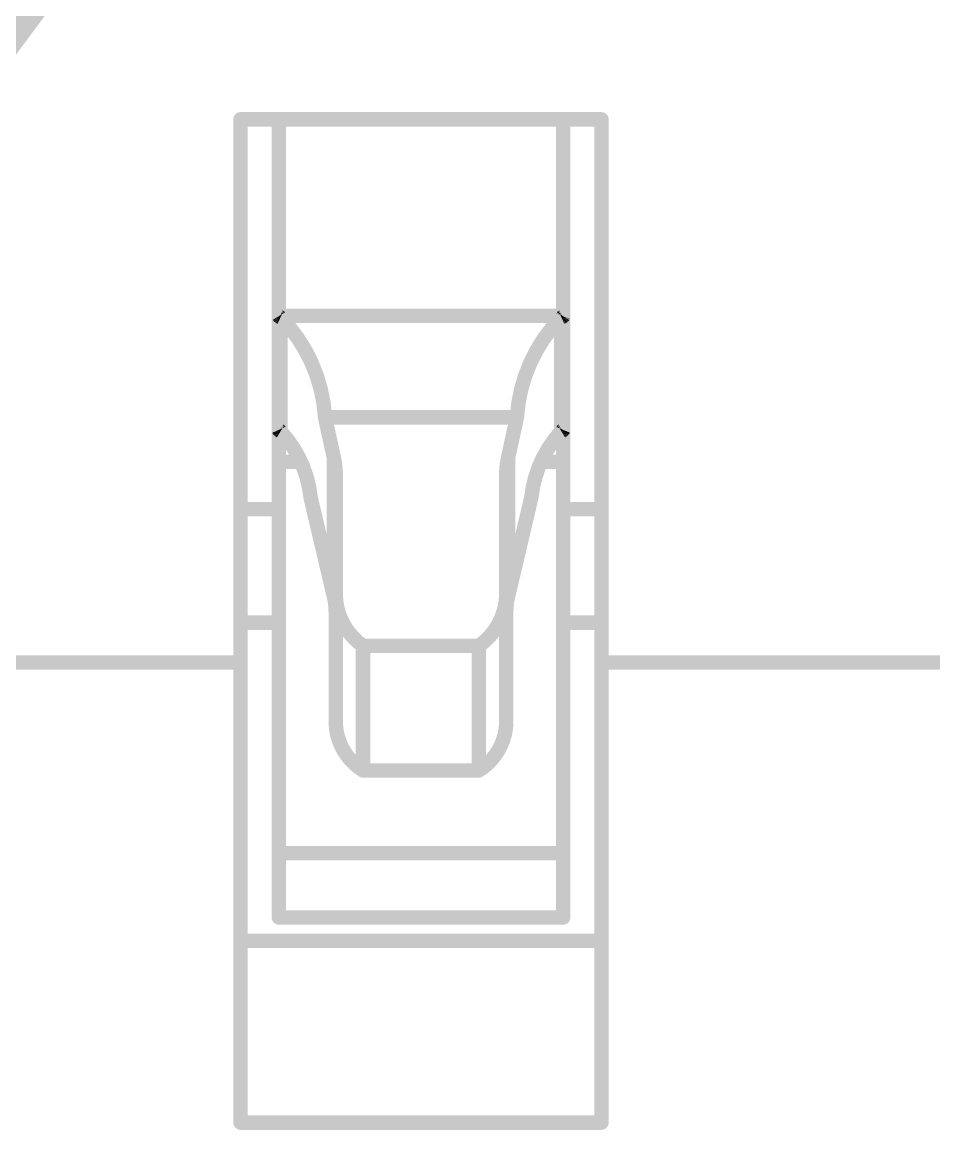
# Model space of a CAD drawing. Header units: inches. Extents: x -6 to 5433, y -4 to 5447.
# Drawn here: x 22.834 to 23.636, y 26.509 to 27.484 of the extents above; entities that cross this region are included whole.
import ezdxf

# ---------------------------------------------------------------- set-up
doc = ezdxf.new("R2010")
doc.units = ezdxf.units.IN
doc.layers.add('Bottom Layer', color=5, linetype='Continuous')
doc.layers.add('Mechanical 4', color=56, linetype='Continuous')

msp = doc.modelspace()

# ---------------------------------------------------------------- linework, layer by layer
at = {"layer": 'Bottom Layer'}
msp.add_lwpolyline([(22.86258, 27.97254, 0.2794, 0.2794, -1), (21.41478, 27.97254, 0.2794, 0.2794, 0)], format="xyseb", dxfattribs=at)
at = {"layer": 'Mechanical 4'}
for points in [[(23.02615, 27.39795, 0.0127, 0.0127, 0), (23.34365, 27.39795, 0.0127, 0.0127, 0)], [(23.02615, 26.51495, 0.0127, 0.0127, 0), (23.02615, 27.39795, 0.0127, 0.0127, 0)], [(23.05991, 26.69548, 0.0127, 0.0127, 0), (23.05991, 27.39795, 0.0127, 0.0127, 0)], [(23.30991, 26.69548, 0.0127, 0.0127, 0), (23.30991, 27.39795, 0.0127, 0.0127, 0)], [(23.34365, 26.51495, 0.0127, 0.0127, 0), (23.34365, 27.39795, 0.0127, 0.0127, 0)], [(23.06, 27.22461, 0.0127, 0.0127, -0.032605), (23.0599, 27.22475, 0.0127, 0.0127, 0)], [(23.05991, 27.22495, 0.0127, 0.0127, 0), (23.30991, 27.22495, 0.0127, 0.0127, 0)], [(23.06007, 27.22454, 0.0127, 0.0127, -0.028288), (23.06, 27.22461, 0.0127, 0.0127, 0)], [(23.06016, 27.22446, 0.0127, 0.0127, -0.026751), (23.06007, 27.22454, 0.0127, 0.0127, 0)], [(23.06029, 27.22437, 0.0127, 0.0127, -0.021994), (23.06016, 27.22446, 0.0127, 0.0127, 0)], [(23.06046, 27.22428, 0.0127, 0.0127, -0.016687), (23.06029, 27.22437, 0.0127, 0.0127, 0)], [(23.06066, 27.22417, 0.0127, 0.0127, -0.009376), (23.06045, 27.22428, 0.0127, 0.0127, 0)], [(23.0609, 27.22406, 0.0127, 0.0127, -0.005205), (23.06066, 27.22417, 0.0127, 0.0127, 0)], [(23.0609, 27.22406, 0.0127, 0.0127, 0), (23.06116, 27.22394, 0.0127, 0.0127, 0)], [(23.06116, 27.22394, 0.0127, 0.0127, 0), (23.06142, 27.22382, 0.0127, 0.0127, 0)], [(23.06142, 27.12344, 0.0127, 0.0127, 0), (23.06142, 27.22382, 0.0127, 0.0127, 0)], [(23.06142, 27.22382, 0.0127, 0.0127, -0.179894), (23.10053, 27.13571, 0.0127, 0.0127, 0)], [(23.26928, 27.13571, 0.0127, 0.0127, -0.179894), (23.30839, 27.22382, 0.0127, 0.0127, 0)], [(23.30839, 27.22382, 0.0127, 0.0127, 0), (23.3089, 27.22405, 0.0127, 0.0127, 0)], [(23.30839, 27.12344, 0.0127, 0.0127, 0), (23.30839, 27.22382, 0.0127, 0.0127, 0)], [(23.3089, 27.22405, 0.0127, 0.0127, 0), (23.30913, 27.22416, 0.0127, 0.0127, 0)], [(23.30934, 27.22427, 0.0127, 0.0127, -0.00707), (23.30913, 27.22416, 0.0127, 0.0127, 0)], [(23.30952, 27.22437, 0.0127, 0.0127, -0.012209), (23.30934, 27.22427, 0.0127, 0.0127, 0)], [(23.30966, 27.22446, 0.0127, 0.0127, -0.02262), (23.30952, 27.22437, 0.0127, 0.0127, 0)], [(23.30976, 27.22454, 0.0127, 0.0127, -0.031881), (23.30966, 27.22446, 0.0127, 0.0127, 0)], [(23.30982, 27.22461, 0.0127, 0.0127, -0.037446), (23.30976, 27.22454, 0.0127, 0.0127, 0)], [(23.30987, 27.22468, 0.0127, 0.0127, -0.032689), (23.30982, 27.22461, 0.0127, 0.0127, 0)], [(23.3099, 27.22475, 0.0127, 0.0127, -0.013234), (23.30987, 27.22468, 0.0127, 0.0127, 0)], [(23.10053, 27.13571, 0.0127, 0.0127, 0), (23.26928, 27.13571, 0.0127, 0.0127, 0)], [(23.10053, 27.13571, 0.0127, 0.0127, 0), (23.10839, 27.09962, 0.0127, 0.0127, 0)], [(23.26142, 27.09962, 0.0127, 0.0127, 0), (23.26928, 27.13571, 0.0127, 0.0127, 0)], [(23.06, 27.12449, 0.0127, 0.0127, -0.028597), (23.0599, 27.12468, 0.0127, 0.0127, 0)], [(23.06016, 27.1243, 0.0127, 0.0127, -0.054321), (23.06, 27.1245, 0.0127, 0.0127, 0)], [(23.06029, 27.12418, 0.0127, 0.0127, -0.023386), (23.06016, 27.12429, 0.0127, 0.0127, 0)], [(23.06045, 27.12405, 0.0127, 0.0127, -0.018562), (23.06029, 27.12418, 0.0127, 0.0127, 0)], [(23.06066, 27.12391, 0.0127, 0.0127, -0.010737), (23.06045, 27.12405, 0.0127, 0.0127, 0)], [(23.0609, 27.12376, 0.0127, 0.0127, -0.006055), (23.06066, 27.12391, 0.0127, 0.0127, 0)], [(23.0609, 27.12376, 0.0127, 0.0127, 0), (23.06116, 27.1236, 0.0127, 0.0127, 0)], [(23.06116, 27.1236, 0.0127, 0.0127, 0), (23.06142, 27.12344, 0.0127, 0.0127, 0)], [(23.06142, 27.12344, 0.0127, 0.0127, -0.162591), (23.08787, 27.06494, 0.0127, 0.0127, 0)], [(23.28194, 27.06494, 0.0127, 0.0127, -0.162591), (23.30839, 27.12344, 0.0127, 0.0127, 0)], [(23.30839, 27.12344, 0.0127, 0.0127, 0), (23.3089, 27.12375, 0.0127, 0.0127, 0)], [(23.30913, 27.1239, 0.0127, 0.0127, -0.004821), (23.3089, 27.12375, 0.0127, 0.0127, 0)], [(23.30934, 27.12405, 0.0127, 0.0127, -0.00812), (23.30913, 27.1239, 0.0127, 0.0127, 0)], [(23.30952, 27.12418, 0.0127, 0.0127, -0.013729), (23.30934, 27.12405, 0.0127, 0.0127, 0)], [(23.30966, 27.1243, 0.0127, 0.0127, -0.024462), (23.30952, 27.12418, 0.0127, 0.0127, 0)], [(23.30976, 27.12441, 0.0127, 0.0127, -0.032319), (23.30966, 27.1243, 0.0127, 0.0127, 0)], [(23.30982, 27.1245, 0.0127, 0.0127, -0.035041), (23.30976, 27.12441, 0.0127, 0.0127, 0)], [(23.30987, 27.12459, 0.0127, 0.0127, -0.028404), (23.30982, 27.1245, 0.0127, 0.0127, 0)], [(23.30991, 27.12468, 0.0127, 0.0127, -0.011022), (23.30987, 27.12459, 0.0127, 0.0127, 0)], [(23.05991, 27.09661, 0.0127, 0.0127, 0), (23.07857, 27.09661, 0.0127, 0.0127, 0)], [(23.10839, 26.97766, 0.0127, 0.0127, 0), (23.10839, 27.09962, 0.0127, 0.0127, 0)], [(23.10839, 27.09962, 0.0127, 0.0127, -0.053658), (23.10991, 27.08554, 0.0127, 0.0127, 0)], [(23.25991, 27.08554, 0.0127, 0.0127, -0.053658), (23.26142, 27.09962, 0.0127, 0.0127, 0)], [(23.26142, 26.97766, 0.0127, 0.0127, 0), (23.26142, 27.09962, 0.0127, 0.0127, 0)], [(23.29124, 27.09661, 0.0127, 0.0127, 0), (23.30991, 27.09661, 0.0127, 0.0127, 0)], [(23.10991, 26.86619, 0.0127, 0.0127, 0), (23.10991, 27.08554, 0.0127, 0.0127, 0)], [(23.25991, 26.86619, 0.0127, 0.0127, 0), (23.25991, 27.08554, 0.0127, 0.0127, 0)], [(23.08786, 27.06495, 0.0127, 0.0127, 0), (23.10839, 26.97766, 0.0127, 0.0127, 0)], [(23.26142, 26.97766, 0.0127, 0.0127, 0), (23.28194, 27.06495, 0.0127, 0.0127, 0)], [(23.02615, 27.05494, 0.0127, 0.0127, 0), (23.05991, 27.05494, 0.0127, 0.0127, 0)], [(23.30991, 27.05494, 0.0127, 0.0127, 0), (23.34365, 27.05494, 0.0127, 0.0127, 0)], [(23.10839, 26.97766, 0.0127, 0.0127, -0.057864), (23.10991, 26.96463, 0.0127, 0.0127, 0)], [(23.13391, 26.93461, 0.0127, 0.0127, -0.23748), (23.10991, 26.97918, 0.0127, 0.0127, 0)], [(23.25991, 26.97918, 0.0127, 0.0127, -0.23748), (23.2359, 26.93461, 0.0127, 0.0127, 0)], [(23.25991, 26.96463, 0.0127, 0.0127, -0.057864), (23.26142, 26.97766, 0.0127, 0.0127, 0)], [(23.02615, 26.95494, 0.0127, 0.0127, 0), (23.05991, 26.95494, 0.0127, 0.0127, 0)], [(23.30991, 26.95494, 0.0127, 0.0127, 0), (23.34365, 26.95494, 0.0127, 0.0127, 0)], [(23.13392, 26.93461, 0.0127, 0.0127, 0), (23.23589, 26.93461, 0.0127, 0.0127, 0)], [(23.13392, 26.82495, 0.0127, 0.0127, 0), (23.13392, 26.93461, 0.0127, 0.0127, 0)], [(23.23589, 26.82495, 0.0127, 0.0127, 0), (23.23589, 26.93461, 0.0127, 0.0127, 0)], [(22.70865, 26.91995, 0.0127, 0.0127, 0), (23.02615, 26.91995, 0.0127, 0.0127, 0)], [(23.34365, 26.91995, 0.0127, 0.0127, 0), (23.66115, 26.91995, 0.0127, 0.0127, 0)], [(23.13391, 26.82495, 0.0127, 0.0127, -0.247377), (23.10991, 26.8662, 0.0127, 0.0127, 0)], [(23.25991, 26.8662, 0.0127, 0.0127, -0.247377), (23.2359, 26.82495, 0.0127, 0.0127, 0)], [(23.13392, 26.82495, 0.0127, 0.0127, 0), (23.23589, 26.82495, 0.0127, 0.0127, 0)], [(23.05991, 26.75215, 0.0127, 0.0127, 0), (23.30991, 26.75215, 0.0127, 0.0127, 0)], [(23.05991, 26.69548, 0.0127, 0.0127, 0), (23.30991, 26.69548, 0.0127, 0.0127, 0)], [(23.02615, 26.67495, 0.0127, 0.0127, 0), (23.34365, 26.67495, 0.0127, 0.0127, 0)], [(23.02615, 26.51495, 0.0127, 0.0127, 0), (23.34365, 26.51495, 0.0127, 0.0127, 0)]]:
    msp.add_lwpolyline(points, format="xyseb", dxfattribs=at)
for points in [[(23.02298, 27.39795, 0.00635, 0.00635, 1), (23.02933, 27.39795, 0.00635, 0.00635, 1)], [(23.02298, 27.39795, 0.00635, 0.00635, 1), (23.02933, 27.39795, 0.00635, 0.00635, 1)], [(23.05673, 27.39795, 0.00635, 0.00635, 1), (23.06308, 27.39795, 0.00635, 0.00635, 1)], [(23.30673, 27.39795, 0.00635, 0.00635, 1), (23.31308, 27.39795, 0.00635, 0.00635, 1)], [(23.34048, 27.39795, 0.00635, 0.00635, 1), (23.34683, 27.39795, 0.00635, 0.00635, 1)], [(23.34048, 27.39795, 0.00635, 0.00635, 1), (23.34683, 27.39795, 0.00635, 0.00635, 1)], [(23.05673, 27.22475, 0.00635, 0.00635, 1), (23.06308, 27.22475, 0.00635, 0.00635, 1)], [(23.05673, 27.22495, 0.00635, 0.00635, 1), (23.06308, 27.22495, 0.00635, 0.00635, 1)], [(23.05682, 27.22461, 0.00635, 0.00635, 1), (23.06317, 27.22461, 0.00635, 0.00635, 1)], [(23.05683, 27.22461, 0.00635, 0.00635, 1), (23.06318, 27.22461, 0.00635, 0.00635, 1)], [(23.0569, 27.22454, 0.00635, 0.00635, 1), (23.06325, 27.22454, 0.00635, 0.00635, 1)], [(23.0569, 27.22454, 0.00635, 0.00635, 1), (23.06325, 27.22454, 0.00635, 0.00635, 1)], [(23.05699, 27.22446, 0.00635, 0.00635, 1), (23.06334, 27.22446, 0.00635, 0.00635, 1)], [(23.05699, 27.22446, 0.00635, 0.00635, 1), (23.06334, 27.22446, 0.00635, 0.00635, 1)], [(23.05711, 27.22437, 0.00635, 0.00635, 1), (23.06346, 27.22437, 0.00635, 0.00635, 1)], [(23.05711, 27.22437, 0.00635, 0.00635, 1), (23.06346, 27.22437, 0.00635, 0.00635, 1)], [(23.05728, 27.22428, 0.00635, 0.00635, 1), (23.06363, 27.22428, 0.00635, 0.00635, 1)], [(23.05728, 27.22428, 0.00635, 0.00635, 1), (23.06363, 27.22428, 0.00635, 0.00635, 1)], [(23.05748, 27.22417, 0.00635, 0.00635, 1), (23.06384, 27.22417, 0.00635, 0.00635, 1)], [(23.05748, 27.22417, 0.00635, 0.00635, 1), (23.06384, 27.22417, 0.00635, 0.00635, 1)], [(23.05772, 27.22406, 0.00635, 0.00635, 1), (23.06407, 27.22406, 0.00635, 0.00635, 1)], [(23.05772, 27.22406, 0.00635, 0.00635, 1), (23.06407, 27.22406, 0.00635, 0.00635, 1)], [(23.05798, 27.22394, 0.00635, 0.00635, 1), (23.06433, 27.22394, 0.00635, 0.00635, 1)], [(23.05798, 27.22394, 0.00635, 0.00635, 1), (23.06433, 27.22394, 0.00635, 0.00635, 1)], [(23.05825, 27.22382, 0.00635, 0.00635, 1), (23.0646, 27.22382, 0.00635, 0.00635, 1)], [(23.05825, 27.22382, 0.00635, 0.00635, 1), (23.0646, 27.22382, 0.00635, 0.00635, 1)], [(23.05825, 27.22382, 0.00635, 0.00635, 1), (23.0646, 27.22382, 0.00635, 0.00635, 1)], [(23.30521, 27.22382, 0.00635, 0.00635, 1), (23.31156, 27.22382, 0.00635, 0.00635, 1)], [(23.30521, 27.22382, 0.00635, 0.00635, 1), (23.31156, 27.22382, 0.00635, 0.00635, 1)], [(23.30521, 27.22382, 0.00635, 0.00635, 1), (23.31156, 27.22382, 0.00635, 0.00635, 1)], [(23.30572, 27.22405, 0.00635, 0.00635, 1), (23.31207, 27.22405, 0.00635, 0.00635, 1)], [(23.30572, 27.22405, 0.00635, 0.00635, 1), (23.31207, 27.22405, 0.00635, 0.00635, 1)], [(23.30596, 27.22416, 0.00635, 0.00635, 1), (23.31231, 27.22416, 0.00635, 0.00635, 1)], [(23.30596, 27.22416, 0.00635, 0.00635, 1), (23.31231, 27.22416, 0.00635, 0.00635, 1)], [(23.30617, 27.22427, 0.00635, 0.00635, 1), (23.31252, 27.22427, 0.00635, 0.00635, 1)], [(23.30617, 27.22427, 0.00635, 0.00635, 1), (23.31252, 27.22427, 0.00635, 0.00635, 1)], [(23.30635, 27.22437, 0.00635, 0.00635, 1), (23.3127, 27.22437, 0.00635, 0.00635, 1)], [(23.30634, 27.22437, 0.00635, 0.00635, 1), (23.31269, 27.22437, 0.00635, 0.00635, 1)], [(23.30648, 27.22446, 0.00635, 0.00635, 1), (23.31283, 27.22446, 0.00635, 0.00635, 1)], [(23.30649, 27.22446, 0.00635, 0.00635, 1), (23.31284, 27.22446, 0.00635, 0.00635, 1)], [(23.30658, 27.22454, 0.00635, 0.00635, 1), (23.31293, 27.22454, 0.00635, 0.00635, 1)], [(23.30658, 27.22454, 0.00635, 0.00635, 1), (23.31293, 27.22454, 0.00635, 0.00635, 1)], [(23.30665, 27.22461, 0.00635, 0.00635, 1), (23.313, 27.22461, 0.00635, 0.00635, 1)], [(23.30665, 27.22461, 0.00635, 0.00635, 1), (23.313, 27.22461, 0.00635, 0.00635, 1)], [(23.30669, 27.22468, 0.00635, 0.00635, 1), (23.31304, 27.22468, 0.00635, 0.00635, 1)], [(23.30669, 27.22468, 0.00635, 0.00635, 1), (23.31304, 27.22468, 0.00635, 0.00635, 1)], [(23.30673, 27.22475, 0.00635, 0.00635, 1), (23.31308, 27.22475, 0.00635, 0.00635, 1)], [(23.30673, 27.22495, 0.00635, 0.00635, 1), (23.31308, 27.22495, 0.00635, 0.00635, 1)], [(23.09736, 27.13571, 0.00635, 0.00635, 1), (23.10371, 27.13571, 0.00635, 0.00635, 1)], [(23.09736, 27.13571, 0.00635, 0.00635, 1), (23.10371, 27.13571, 0.00635, 0.00635, 1)], [(23.09736, 27.13571, 0.00635, 0.00635, 1), (23.10371, 27.13571, 0.00635, 0.00635, 1)], [(23.2661, 27.13571, 0.00635, 0.00635, 1), (23.27245, 27.13571, 0.00635, 0.00635, 1)], [(23.2661, 27.13571, 0.00635, 0.00635, 1), (23.27245, 27.13571, 0.00635, 0.00635, 1)], [(23.2661, 27.13571, 0.00635, 0.00635, 1), (23.27245, 27.13571, 0.00635, 0.00635, 1)], [(23.05673, 27.12468, 0.00635, 0.00635, 1), (23.06308, 27.12468, 0.00635, 0.00635, 1)], [(23.05683, 27.1245, 0.00635, 0.00635, 1), (23.06318, 27.1245, 0.00635, 0.00635, 1)], [(23.05683, 27.12449, 0.00635, 0.00635, 1), (23.06318, 27.12449, 0.00635, 0.00635, 1)], [(23.05699, 27.1243, 0.00635, 0.00635, 1), (23.06334, 27.1243, 0.00635, 0.00635, 1)], [(23.05699, 27.12429, 0.00635, 0.00635, 1), (23.06334, 27.12429, 0.00635, 0.00635, 1)], [(23.05711, 27.12418, 0.00635, 0.00635, 1), (23.06346, 27.12418, 0.00635, 0.00635, 1)], [(23.05711, 27.12418, 0.00635, 0.00635, 1), (23.06346, 27.12418, 0.00635, 0.00635, 1)], [(23.05728, 27.12405, 0.00635, 0.00635, 1), (23.06363, 27.12405, 0.00635, 0.00635, 1)], [(23.05728, 27.12405, 0.00635, 0.00635, 1), (23.06363, 27.12405, 0.00635, 0.00635, 1)], [(23.05748, 27.12391, 0.00635, 0.00635, 1), (23.06384, 27.12391, 0.00635, 0.00635, 1)], [(23.05749, 27.12391, 0.00635, 0.00635, 1), (23.06384, 27.12391, 0.00635, 0.00635, 1)], [(23.05772, 27.12376, 0.00635, 0.00635, 1), (23.06407, 27.12376, 0.00635, 0.00635, 1)], [(23.05772, 27.12376, 0.00635, 0.00635, 1), (23.06407, 27.12376, 0.00635, 0.00635, 1)], [(23.05798, 27.1236, 0.00635, 0.00635, 1), (23.06433, 27.1236, 0.00635, 0.00635, 1)], [(23.05798, 27.1236, 0.00635, 0.00635, 1), (23.06433, 27.1236, 0.00635, 0.00635, 1)], [(23.05825, 27.12344, 0.00635, 0.00635, 1), (23.0646, 27.12344, 0.00635, 0.00635, 1)], [(23.05825, 27.12344, 0.00635, 0.00635, 1), (23.0646, 27.12344, 0.00635, 0.00635, 1)], [(23.05825, 27.12344, 0.00635, 0.00635, 1), (23.0646, 27.12344, 0.00635, 0.00635, 1)], [(23.30521, 27.12344, 0.00635, 0.00635, 1), (23.31156, 27.12344, 0.00635, 0.00635, 1)], [(23.30521, 27.12344, 0.00635, 0.00635, 1), (23.31156, 27.12344, 0.00635, 0.00635, 1)], [(23.30521, 27.12344, 0.00635, 0.00635, 1), (23.31156, 27.12344, 0.00635, 0.00635, 1)], [(23.30572, 27.12375, 0.00635, 0.00635, 1), (23.31207, 27.12375, 0.00635, 0.00635, 1)], [(23.30572, 27.12375, 0.00635, 0.00635, 1), (23.31207, 27.12375, 0.00635, 0.00635, 1)], [(23.30596, 27.1239, 0.00635, 0.00635, 1), (23.31231, 27.1239, 0.00635, 0.00635, 1)], [(23.30596, 27.1239, 0.00635, 0.00635, 1), (23.31231, 27.1239, 0.00635, 0.00635, 1)], [(23.30617, 27.12405, 0.00635, 0.00635, 1), (23.31252, 27.12405, 0.00635, 0.00635, 1)], [(23.30617, 27.12405, 0.00635, 0.00635, 1), (23.31252, 27.12405, 0.00635, 0.00635, 1)], [(23.30635, 27.12418, 0.00635, 0.00635, 1), (23.3127, 27.12418, 0.00635, 0.00635, 1)], [(23.30634, 27.12418, 0.00635, 0.00635, 1), (23.31269, 27.12418, 0.00635, 0.00635, 1)], [(23.30648, 27.1243, 0.00635, 0.00635, 1), (23.31283, 27.1243, 0.00635, 0.00635, 1)], [(23.30648, 27.1243, 0.00635, 0.00635, 1), (23.31283, 27.1243, 0.00635, 0.00635, 1)], [(23.30658, 27.12441, 0.00635, 0.00635, 1), (23.31293, 27.12441, 0.00635, 0.00635, 1)], [(23.30658, 27.12441, 0.00635, 0.00635, 1), (23.31293, 27.12441, 0.00635, 0.00635, 1)], [(23.30665, 27.1245, 0.00635, 0.00635, 1), (23.313, 27.1245, 0.00635, 0.00635, 1)], [(23.30665, 27.1245, 0.00635, 0.00635, 1), (23.313, 27.1245, 0.00635, 0.00635, 1)], [(23.30669, 27.12459, 0.00635, 0.00635, 1), (23.31304, 27.12459, 0.00635, 0.00635, 1)], [(23.30669, 27.12459, 0.00635, 0.00635, 1), (23.31304, 27.12459, 0.00635, 0.00635, 1)], [(23.30673, 27.12468, 0.00635, 0.00635, 1), (23.31308, 27.12468, 0.00635, 0.00635, 1)], [(23.05673, 27.09661, 0.00635, 0.00635, 1), (23.06308, 27.09661, 0.00635, 0.00635, 1)], [(23.07539, 27.09661, 0.00635, 0.00635, 1), (23.08174, 27.09661, 0.00635, 0.00635, 1)], [(23.10521, 27.09962, 0.00635, 0.00635, 1), (23.11156, 27.09962, 0.00635, 0.00635, 1)], [(23.10521, 27.09962, 0.00635, 0.00635, 1), (23.11156, 27.09962, 0.00635, 0.00635, 1)], [(23.10521, 27.09962, 0.00635, 0.00635, 1), (23.11156, 27.09962, 0.00635, 0.00635, 1)], [(23.25825, 27.09962, 0.00635, 0.00635, 1), (23.2646, 27.09962, 0.00635, 0.00635, 1)], [(23.25825, 27.09962, 0.00635, 0.00635, 1), (23.2646, 27.09962, 0.00635, 0.00635, 1)], [(23.25825, 27.09962, 0.00635, 0.00635, 1), (23.2646, 27.09962, 0.00635, 0.00635, 1)], [(23.28807, 27.09661, 0.00635, 0.00635, 1), (23.29442, 27.09661, 0.00635, 0.00635, 1)], [(23.30673, 27.09661, 0.00635, 0.00635, 1), (23.31308, 27.09661, 0.00635, 0.00635, 1)], [(23.10673, 27.08554, 0.00635, 0.00635, 1), (23.11308, 27.08554, 0.00635, 0.00635, 1)], [(23.10673, 27.08554, 0.00635, 0.00635, 1), (23.11308, 27.08554, 0.00635, 0.00635, 1)], [(23.25673, 27.08554, 0.00635, 0.00635, 1), (23.26308, 27.08554, 0.00635, 0.00635, 1)], [(23.25673, 27.08554, 0.00635, 0.00635, 1), (23.26308, 27.08554, 0.00635, 0.00635, 1)], [(23.08469, 27.06495, 0.00635, 0.00635, 1), (23.09104, 27.06495, 0.00635, 0.00635, 1)], [(23.08469, 27.06494, 0.00635, 0.00635, 1), (23.09104, 27.06494, 0.00635, 0.00635, 1)], [(23.27877, 27.06495, 0.00635, 0.00635, 1), (23.28512, 27.06495, 0.00635, 0.00635, 1)], [(23.27877, 27.06494, 0.00635, 0.00635, 1), (23.28512, 27.06494, 0.00635, 0.00635, 1)], [(23.02298, 27.05494, 0.00635, 0.00635, 1), (23.02933, 27.05494, 0.00635, 0.00635, 1)], [(23.05673, 27.05494, 0.00635, 0.00635, 1), (23.06308, 27.05494, 0.00635, 0.00635, 1)], [(23.30673, 27.05494, 0.00635, 0.00635, 1), (23.31308, 27.05494, 0.00635, 0.00635, 1)], [(23.34048, 27.05494, 0.00635, 0.00635, 1), (23.34683, 27.05494, 0.00635, 0.00635, 1)], [(23.10521, 26.97766, 0.00635, 0.00635, 1), (23.11156, 26.97766, 0.00635, 0.00635, 1)], [(23.10521, 26.97766, 0.00635, 0.00635, 1), (23.11156, 26.97766, 0.00635, 0.00635, 1)], [(23.10521, 26.97766, 0.00635, 0.00635, 1), (23.11156, 26.97766, 0.00635, 0.00635, 1)], [(23.10673, 26.97918, 0.00635, 0.00635, 1), (23.11308, 26.97918, 0.00635, 0.00635, 1)], [(23.25673, 26.97918, 0.00635, 0.00635, 1), (23.26308, 26.97918, 0.00635, 0.00635, 1)], [(23.25825, 26.97766, 0.00635, 0.00635, 1), (23.2646, 26.97766, 0.00635, 0.00635, 1)], [(23.25825, 26.97766, 0.00635, 0.00635, 1), (23.2646, 26.97766, 0.00635, 0.00635, 1)], [(23.25825, 26.97766, 0.00635, 0.00635, 1), (23.2646, 26.97766, 0.00635, 0.00635, 1)], [(23.10673, 26.96463, 0.00635, 0.00635, 1), (23.11308, 26.96463, 0.00635, 0.00635, 1)], [(23.25673, 26.96463, 0.00635, 0.00635, 1), (23.26308, 26.96463, 0.00635, 0.00635, 1)], [(23.02298, 26.95494, 0.00635, 0.00635, 1), (23.02933, 26.95494, 0.00635, 0.00635, 1)], [(23.05673, 26.95494, 0.00635, 0.00635, 1), (23.06308, 26.95494, 0.00635, 0.00635, 1)], [(23.30673, 26.95494, 0.00635, 0.00635, 1), (23.31308, 26.95494, 0.00635, 0.00635, 1)], [(23.34048, 26.95494, 0.00635, 0.00635, 1), (23.34683, 26.95494, 0.00635, 0.00635, 1)], [(23.13074, 26.93461, 0.00635, 0.00635, 1), (23.13709, 26.93461, 0.00635, 0.00635, 1)], [(23.13074, 26.93461, 0.00635, 0.00635, 1), (23.13709, 26.93461, 0.00635, 0.00635, 1)], [(23.13074, 26.93461, 0.00635, 0.00635, 1), (23.13709, 26.93461, 0.00635, 0.00635, 1)], [(23.23272, 26.93461, 0.00635, 0.00635, 1), (23.23907, 26.93461, 0.00635, 0.00635, 1)], [(23.23272, 26.93461, 0.00635, 0.00635, 1), (23.23907, 26.93461, 0.00635, 0.00635, 1)], [(23.23272, 26.93461, 0.00635, 0.00635, 1), (23.23907, 26.93461, 0.00635, 0.00635, 1)], [(23.02298, 26.91995, 0.00635, 0.00635, 1), (23.02933, 26.91995, 0.00635, 0.00635, 1)], [(23.34048, 26.91995, 0.00635, 0.00635, 1), (23.34683, 26.91995, 0.00635, 0.00635, 1)], [(23.10673, 26.8662, 0.00635, 0.00635, 1), (23.11308, 26.8662, 0.00635, 0.00635, 1)], [(23.10673, 26.86619, 0.00635, 0.00635, 1), (23.11308, 26.86619, 0.00635, 0.00635, 1)], [(23.25673, 26.8662, 0.00635, 0.00635, 1), (23.26308, 26.8662, 0.00635, 0.00635, 1)], [(23.25673, 26.86619, 0.00635, 0.00635, 1), (23.26308, 26.86619, 0.00635, 0.00635, 1)], [(23.13074, 26.82495, 0.00635, 0.00635, 1), (23.13709, 26.82495, 0.00635, 0.00635, 1)], [(23.13074, 26.82495, 0.00635, 0.00635, 1), (23.13709, 26.82495, 0.00635, 0.00635, 1)], [(23.13074, 26.82495, 0.00635, 0.00635, 1), (23.13709, 26.82495, 0.00635, 0.00635, 1)], [(23.23272, 26.82495, 0.00635, 0.00635, 1), (23.23907, 26.82495, 0.00635, 0.00635, 1)], [(23.23272, 26.82495, 0.00635, 0.00635, 1), (23.23907, 26.82495, 0.00635, 0.00635, 1)], [(23.23272, 26.82495, 0.00635, 0.00635, 1), (23.23907, 26.82495, 0.00635, 0.00635, 1)], [(23.05673, 26.75215, 0.00635, 0.00635, 1), (23.06308, 26.75215, 0.00635, 0.00635, 1)], [(23.30673, 26.75215, 0.00635, 0.00635, 1), (23.31308, 26.75215, 0.00635, 0.00635, 1)], [(23.05673, 26.69548, 0.00635, 0.00635, 1), (23.06308, 26.69548, 0.00635, 0.00635, 1)], [(23.05673, 26.69548, 0.00635, 0.00635, 1), (23.06308, 26.69548, 0.00635, 0.00635, 1)], [(23.30673, 26.69548, 0.00635, 0.00635, 1), (23.31308, 26.69548, 0.00635, 0.00635, 1)], [(23.30673, 26.69548, 0.00635, 0.00635, 1), (23.31308, 26.69548, 0.00635, 0.00635, 1)], [(23.02298, 26.67495, 0.00635, 0.00635, 1), (23.02933, 26.67495, 0.00635, 0.00635, 1)], [(23.34048, 26.67495, 0.00635, 0.00635, 1), (23.34683, 26.67495, 0.00635, 0.00635, 1)], [(23.02298, 26.51495, 0.00635, 0.00635, 1), (23.02933, 26.51495, 0.00635, 0.00635, 1)], [(23.02298, 26.51495, 0.00635, 0.00635, 1), (23.02933, 26.51495, 0.00635, 0.00635, 1)], [(23.34048, 26.51495, 0.00635, 0.00635, 1), (23.34683, 26.51495, 0.00635, 0.00635, 1)], [(23.34048, 26.51495, 0.00635, 0.00635, 1), (23.34683, 26.51495, 0.00635, 0.00635, 1)]]:
    msp.add_lwpolyline(points, format="xyseb", close=True, dxfattribs=at)

doc.saveas('drawing.dxf')
